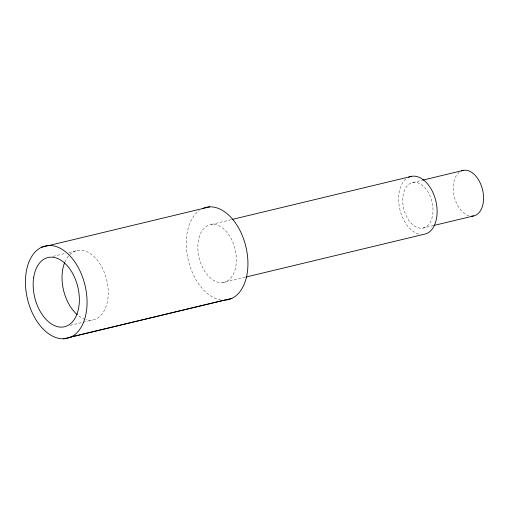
<?xml version="1.0" encoding="UTF-8"?>
<svg xmlns="http://www.w3.org/2000/svg" width="509" height="509" viewBox="0 0 509 509"><rect width="100%" height="100%" fill="white"/><g stroke="black" fill="none" stroke-linecap="round" stroke-linejoin="round"><path stroke-width="0.38" stroke-dasharray="2.54 1.91" d="M53.025 256.364L65.941 253.259M68.982 252.528L78.106 250.339M211.248 224.456L231.328 219.64M412.761 182.515L421.955 180.313M422.96 228.089A23.357 14.551 76.5 0 0 427.675 191.46A23.357 14.551 76.5 0 0 402.943 196.359A23.357 14.551 76.5 0 0 422.96 228.089L432.917 225.697M222.974 282.559A29.668 18.483 76.5 0 0 230.068 236.717A29.668 18.483 76.5 0 0 198.294 241.253A29.668 18.483 76.5 0 0 222.974 282.559L245.37 277.182M70.134 325.353L92.174 320.059M220.817 299.947A47.464 29.567 76.5 0 1 188.387 260.525A47.464 29.567 76.5 0 1 199.204 210.535M418.773 234.038A29.668 18.483 76.5 0 1 399.75 209.002A29.668 18.483 76.5 0 1 406.271 178.742M64.885 262.078A35.598 22.18 76.5 0 1 104.746 273.575A35.598 22.18 76.5 0 1 86.237 319.684M85.028 319.328A35.598 22.18 76.5 0 1 78.469 315.707M468.98 215.746A23.357 14.551 76.5 0 1 454.13 195.99A23.357 14.551 76.5 0 1 459.252 172.284"/><path stroke-width="0.76" d="M41.452 247.31L209.803 206.851M232.098 219.455L411.997 176.254A29.668 18.483 76.5 0 1 436.207 202.684A29.668 18.483 76.5 0 1 423.723 234.356L246.14 276.998M422.718 180.129L463.311 170.381M433.681 225.512L473.504 215.95M71.063 336.964L231.919 298.338M63.561 338.797A47.464 29.567 76.5 0 0 78.526 268.001A47.464 29.567 76.5 0 0 26.678 269.611A47.464 29.567 76.5 0 0 63.561 338.797L224.418 300.17A47.464 29.567 76.5 0 0 245.841 246.496A47.464 29.567 76.5 0 0 202.308 208.684M408.682 177.247A29.668 18.483 76.5 0 1 411.323 176.368M77.323 314.766A35.598 22.18 76.5 0 1 64.598 262.771M461.491 170.941A23.357 14.551 76.5 0 1 482.685 190.334A23.357 14.551 76.5 0 1 471.601 216.128M33.677 277.424A35.598 22.18 76.5 0 0 63.294 326.994A35.598 22.18 76.5 0 0 71.801 271.984A35.598 22.18 76.5 0 0 33.677 277.424"/></g></svg>
